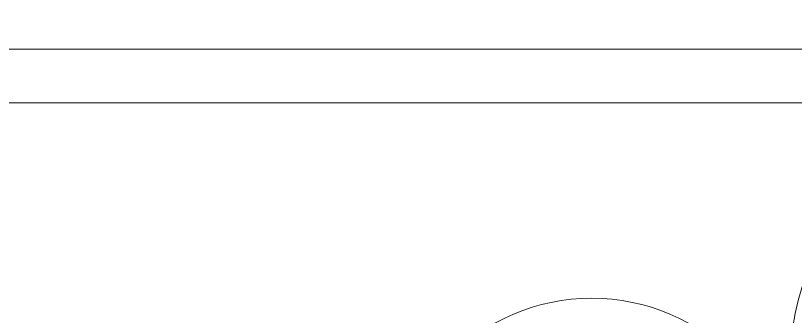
# Model space of a CAD drawing. Header units: millimetres. Extents: x 29001 to 40804, y -8833 to -5892.
# Drawn here: x 31238.8 to 31297.1, y -8217.7 to -8195.2 of the extents above; entities that cross this region are included whole.
import ezdxf

# ---------------------------------------------------------------- set-up
doc = ezdxf.new("R2010")
doc.units = ezdxf.units.MM
doc.linetypes.add('ACAD_ISO03W100', pattern=[30, 12, -18])
doc.layers.get('0').update_dxf_attribs({"lineweight": 0})

# ---------------------------------------------------------------- blocks, each defined once
blk = doc.blocks.new('TÜM LAYOOUT')
at = {"color": 116, "lineweight": 0, "true_color": 0x136734}
for points in [[(1796.265, -1873.449), (1796.265, -1879.961), (2296.265, -1879.961), (2296.265, -2326.455), (633.129, -2326.455), (633.129, -2358.948)], [(1800.265, -1873.449), (1800.265, -1875.961), (2300.265, -1875.961), (2300.265, -2330.455), (637.129, -2330.455), (637.129, -2358.948)]]:
    blk.add_lwpolyline(points, dxfattribs=at)
blk = doc.blocks.new('MOBİLYALAR')
at = {"color": 240, "linetype": 'ACAD_ISO03W100', "lineweight": 0, "ltscale": 0.5, "true_color": 0xed1f24}
blk.add_line((1506.265, -1879.961), (2296.265, -1879.961), dxfattribs=at)
for centre, radius in [((2171.934, -1899.763), 20), ((2137.122, -1909.588), 15)]:
    blk.add_circle(centre, radius)

msp = doc.modelspace()

# ---------------------------------------------------------------- block references
at = {"color": 6}
msp.add_blockref('TÜM LAYOOUT', (29144.792, -6321.799), dxfattribs=at)

# ---------------------------------------------------------------- next in the draw order: block references
msp.add_blockref('MOBİLYALAR', (29144.792, -6321.799), dxfattribs=at)

doc.saveas('drawing.dxf')
